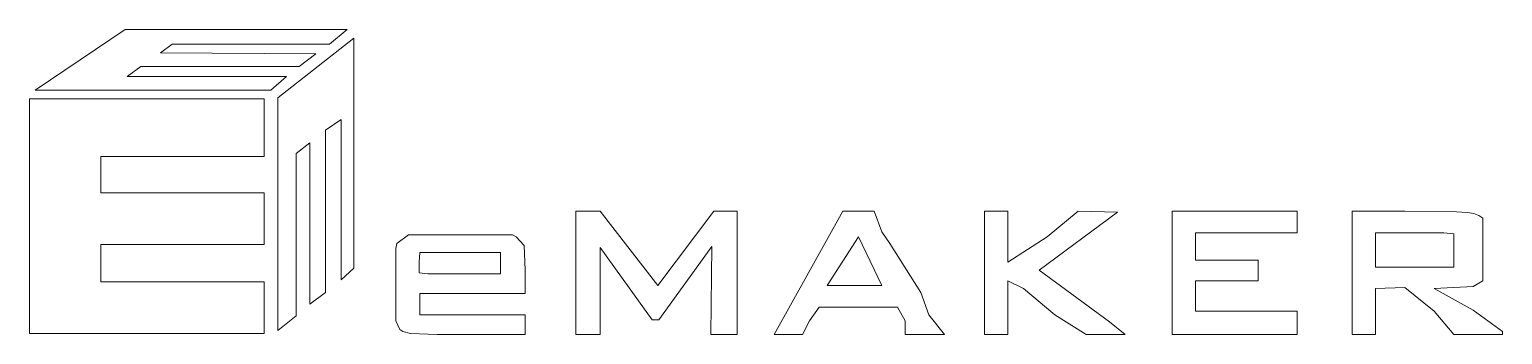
# Model space of a CAD drawing. Header units: millimetres. Extents: x 0 to 425, y 0 to 88.
import ezdxf

# ---------------------------------------------------------------- set-up
doc = ezdxf.new("R2010")
doc.units = ezdxf.units.MM
doc.layers.add('1', color=4, linetype='CONTINUOUS', lineweight=0)

msp = doc.modelspace()

# ---------------------------------------------------------------- linework, layer by layer
at = {"layer": '1'}
for p, q in [((27.66, 87.8), (1.69, 70.3)), ((91.69, 87.8), (27.66, 87.8)), ((93.67, 85.26), (71.68, 68.04)), ((86.61, 83.57), (91.69, 87.8)), ((93.67, 18.91), (93.67, 85.26)), ((37.82, 81.03), (41.2, 83.57)), ((82.66, 80.74), (37.82, 81.03)), ((41.2, 83.57), (86.61, 83.57)), ((28.22, 74.25), (32.17, 77.07)), ((32.17, 77.07), (77.87, 77.07)), ((77.87, 77.07), (82.66, 80.74)), ((74.2, 74.25), (28.22, 74.25)), ((69.71, 70.3), (74.2, 74.25)), ((1.69, 70.3), (69.71, 70.3)), ((67.73, 67.76), (0, 67.76)), ((0, 67.76), (0, 0)), ((67.73, 51.11), (67.73, 67.76)), ((71.68, 68.04), (71.68, 0.85)), ((85.49, 58.73), (90, 61.83)), ((90, 61.83), (90, 15.52)), ((85.49, 11.85), (85.49, 58.73)), ((20.6, 40.67), (20.6, 51.11)), ((20.6, 51.11), (67.73, 51.11)), ((77.02, 51.96), (80.97, 55.06)), ((77.02, 5.08), (77.02, 51.96)), ((80.97, 55.06), (80.97, 8.47)), ((67.73, 40.67), (20.6, 40.67)), ((67.73, 25.71), (67.73, 40.67)), ((164.82, 35.31), (157.76, 35.31)), ((157.76, 35.31), (157.76, -0.28)), ((181.47, 13.83), (164.82, 35.31)), ((197.56, 35.31), (181.47, 13.83)), ((204.33, 35.31), (197.56, 35.31)), ((204.33, -0.28), (204.33, 35.31)), ((234.81, 35.31), (215.05, -0.28)), ((243.84, 35.31), (234.81, 35.31)), ((246.1, 29.38), (243.84, 35.31)), ((282.5, 35.31), (275.73, 35.31)), ((275.73, 35.31), (275.73, -0.28)), ((282.5, 20.6), (282.5, 35.31)), ((291.54, 18.34), (314.11, 35.02)), ((302.82, 35.31), (293.79, 27.97)), ((314.11, 35.02), (302.82, 35.31)), ((366.04, 35.31), (329.92, 35.31)), ((329.92, 35.31), (329.92, -0.28)), ((366.04, 29.1), (366.04, 35.31)), ((397.09, 35.31), (381.85, 35.31)), ((381.85, 35.31), (381.85, -0.28)), ((412.02, 35.1), (397.09, 35.31)), ((415.12, 34.95), (412.02, 35.1)), ((417.02, 34.64), (415.12, 34.95)), ((418.43, 34.11), (417.02, 34.64)), ((419.66, 33.33), (418.43, 34.11)), ((419.66, 15.24), (419.66, 33.33)), ((419.66, 33.33), (419.66, 33.33)), ((20.6, 14.96), (20.6, 25.71)), ((20.6, 25.71), (67.73, 25.71)), ((106.09, 25.99), (105.81, 24.58)), ((109.47, 28.53), (106.09, 25.99)), ((139.42, 28.53), (109.47, 28.53)), ((140.55, 27.97), (139.42, 28.53)), ((142.8, 25.43), (140.55, 27.97)), ((239.32, 27.97), (230.29, 13.83)), ((246.1, 13.83), (239.32, 27.97)), ((248.36, 25.99), (246.1, 29.38)), ((257.39, 11.85), (248.36, 25.99)), ((293.79, 27.97), (282.5, 20.6)), ((336.69, 21.17), (336.69, 29.1)), ((336.69, 29.1), (366.04, 29.1)), ((408.38, 29.1), (388.62, 29.1)), ((388.62, 29.1), (388.62, 19.19)), ((411.2, 28.81), (408.38, 29.1)), ((411.2, 19.19), (411.2, 28.81)), ((105.81, 24.58), (105.81, 3.67)), ((112.75, 23.45), (112.52, 20.6)), ((136.03, 23.45), (112.75, 23.45)), ((136.03, 17.22), (136.03, 23.45)), ((143.09, 18.34), (142.8, 25.43)), ((164.82, -0.28), (164.82, 24.86)), ((164.82, 24.86), (179.78, 3.95)), ((181.75, 3.95), (196.99, 25.15)), ((196.99, 25.15), (196.71, -0.28)), ((90, 15.52), (93.67, 18.91)), ((112.52, 20.6), (112.52, 17.5)), ((112.52, 17.5), (115.01, 17.22)), ((115.01, 17.22), (136.03, 17.22)), ((143.09, 11.57), (143.09, 18.34)), ((311.86, 3.39), (291.54, 18.34)), ((354.75, 21.17), (336.69, 21.17)), ((354.75, 15.24), (354.75, 21.17)), ((388.62, 19.19), (411.2, 19.19)), ((67.73, 14.96), (20.6, 14.96)), ((67.73, 0), (67.73, 14.96)), ((230.29, 13.83), (246.1, 13.83)), ((282.5, -0.28), (282.5, 15.24)), ((282.5, 15.24), (287.02, 12.98)), ((287.02, 12.98), (296.05, 5.36)), ((336.69, 6.49), (336.69, 15.24)), ((336.69, 15.24), (354.75, 15.24)), ((388.62, 12.98), (397.09, 13.26)), ((388.62, -0.28), (388.62, 12.98)), ((397.09, 13.26), (405.55, 6.49)), ((405.55, 12.98), (411.2, 13.26)), ((416.84, 6.77), (405.55, 12.98)), ((411.2, 13.26), (416.84, 13.55)), ((416.84, 13.55), (419.66, 15.24)), ((80.97, 8.47), (85.49, 11.85)), ((112.75, 5.36), (112.75, 11.57)), ((112.75, 11.57), (143.09, 11.57)), ((259.64, 5.36), (257.39, 11.85)), ((71.68, 0.85), (77.02, 5.08)), ((143.09, 5.36), (112.75, 5.36)), ((143.09, -0.28), (143.09, 5.36)), ((225.21, 3.67), (228.04, 7.62)), ((228.04, 7.62), (250.61, 7.62)), ((250.61, 7.62), (252.87, 3.67)), ((264.16, -0.28), (259.64, 5.36)), ((296.05, 5.36), (305.08, -0.28)), ((366.04, 6.49), (336.69, 6.49)), ((366.04, -0.28), (366.04, 6.49)), ((405.55, 6.49), (411.2, -0.28)), ((425.31, 0.56), (416.84, 6.77)), ((0, 0), (67.73, 0)), ((105.81, 3.67), (106.93, 1.13)), ((106.93, 1.13), (107.78, 0.56)), ((107.78, 0.56), (110.04, 0)), ((179.78, 3.95), (181.75, 3.95)), ((223.24, -0.28), (225.21, 3.67)), ((252.87, 3.67), (252.87, -0.28)), ((316.37, -0.28), (311.86, 3.39)), ((425.31, -0.28), (425.31, 0.56)), ((110.04, 0), (117.71, -0.28)), ((117.71, -0.28), (143.09, -0.28)), ((157.76, -0.28), (164.82, -0.28)), ((196.71, -0.28), (204.33, -0.28)), ((215.05, -0.28), (223.24, -0.28)), ((252.87, -0.28), (264.16, -0.28)), ((275.73, -0.28), (282.5, -0.28)), ((305.08, -0.28), (316.37, -0.28)), ((329.92, -0.28), (366.04, -0.28)), ((381.85, -0.28), (388.62, -0.28)), ((411.2, -0.28), (425.31, -0.28))]:
    msp.add_line(p, q, dxfattribs=at)

doc.saveas('drawing.dxf')
